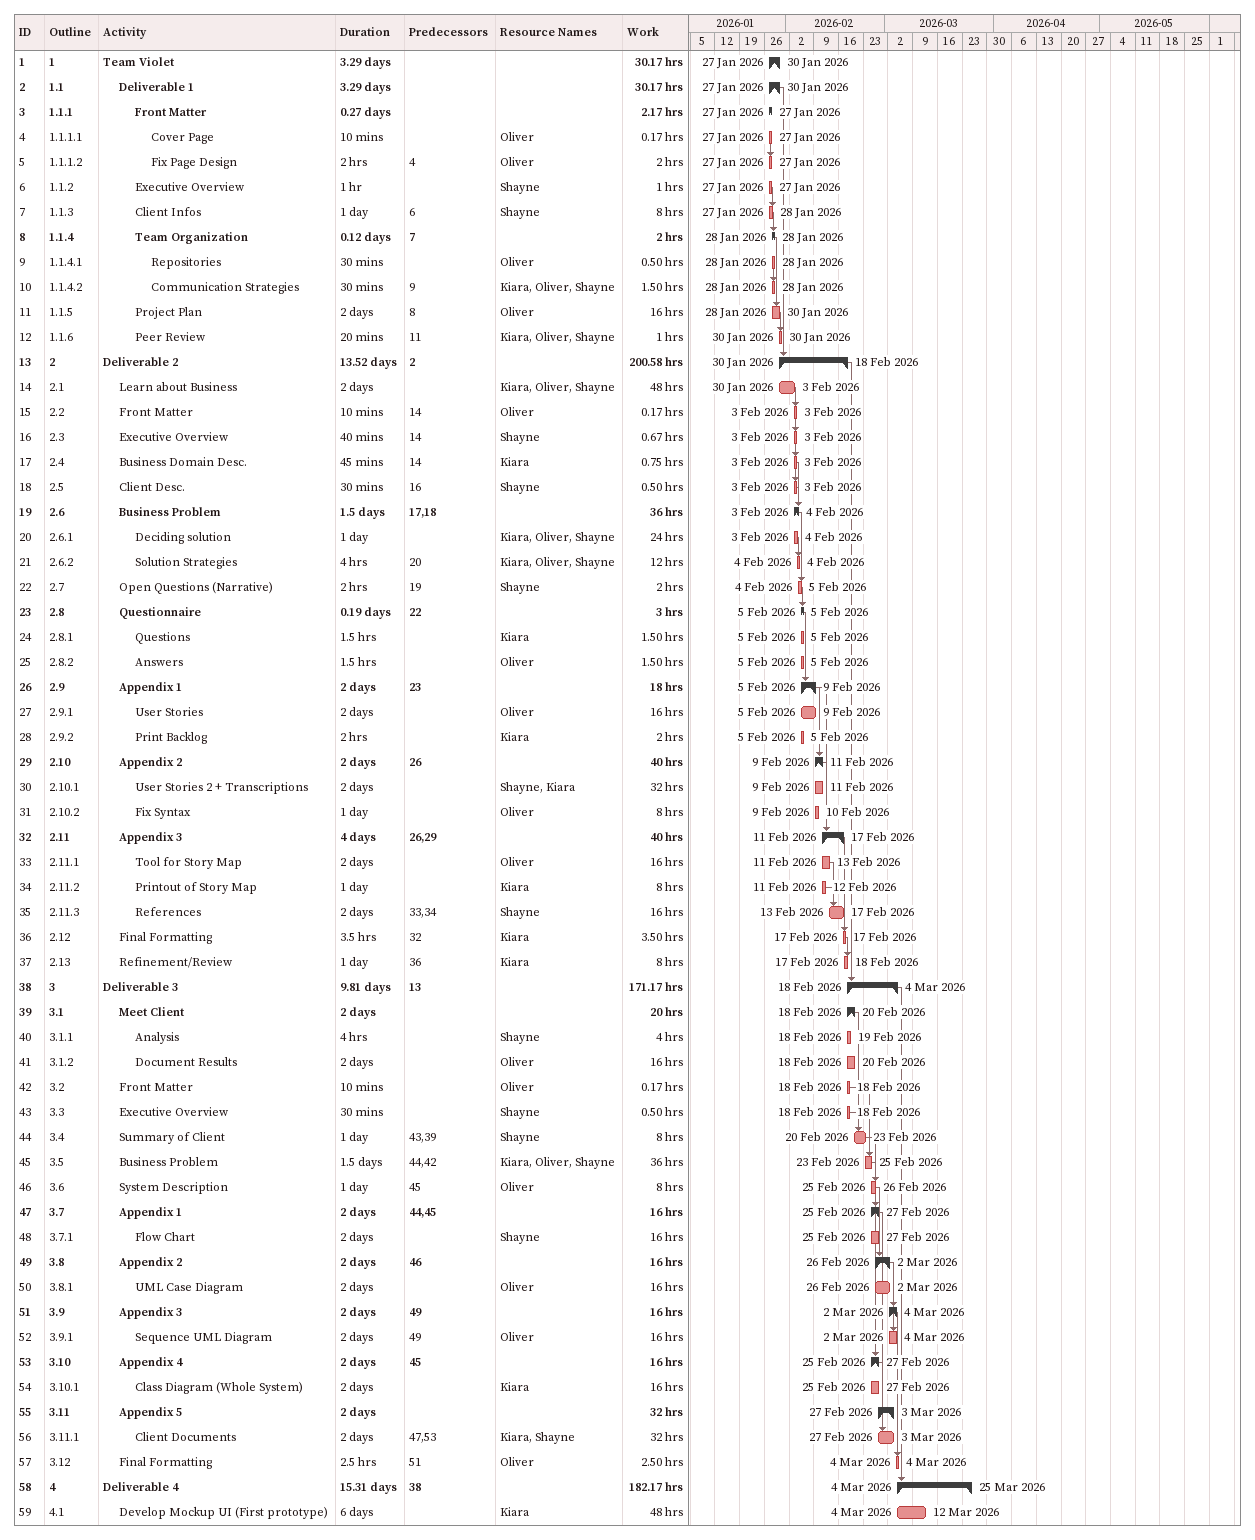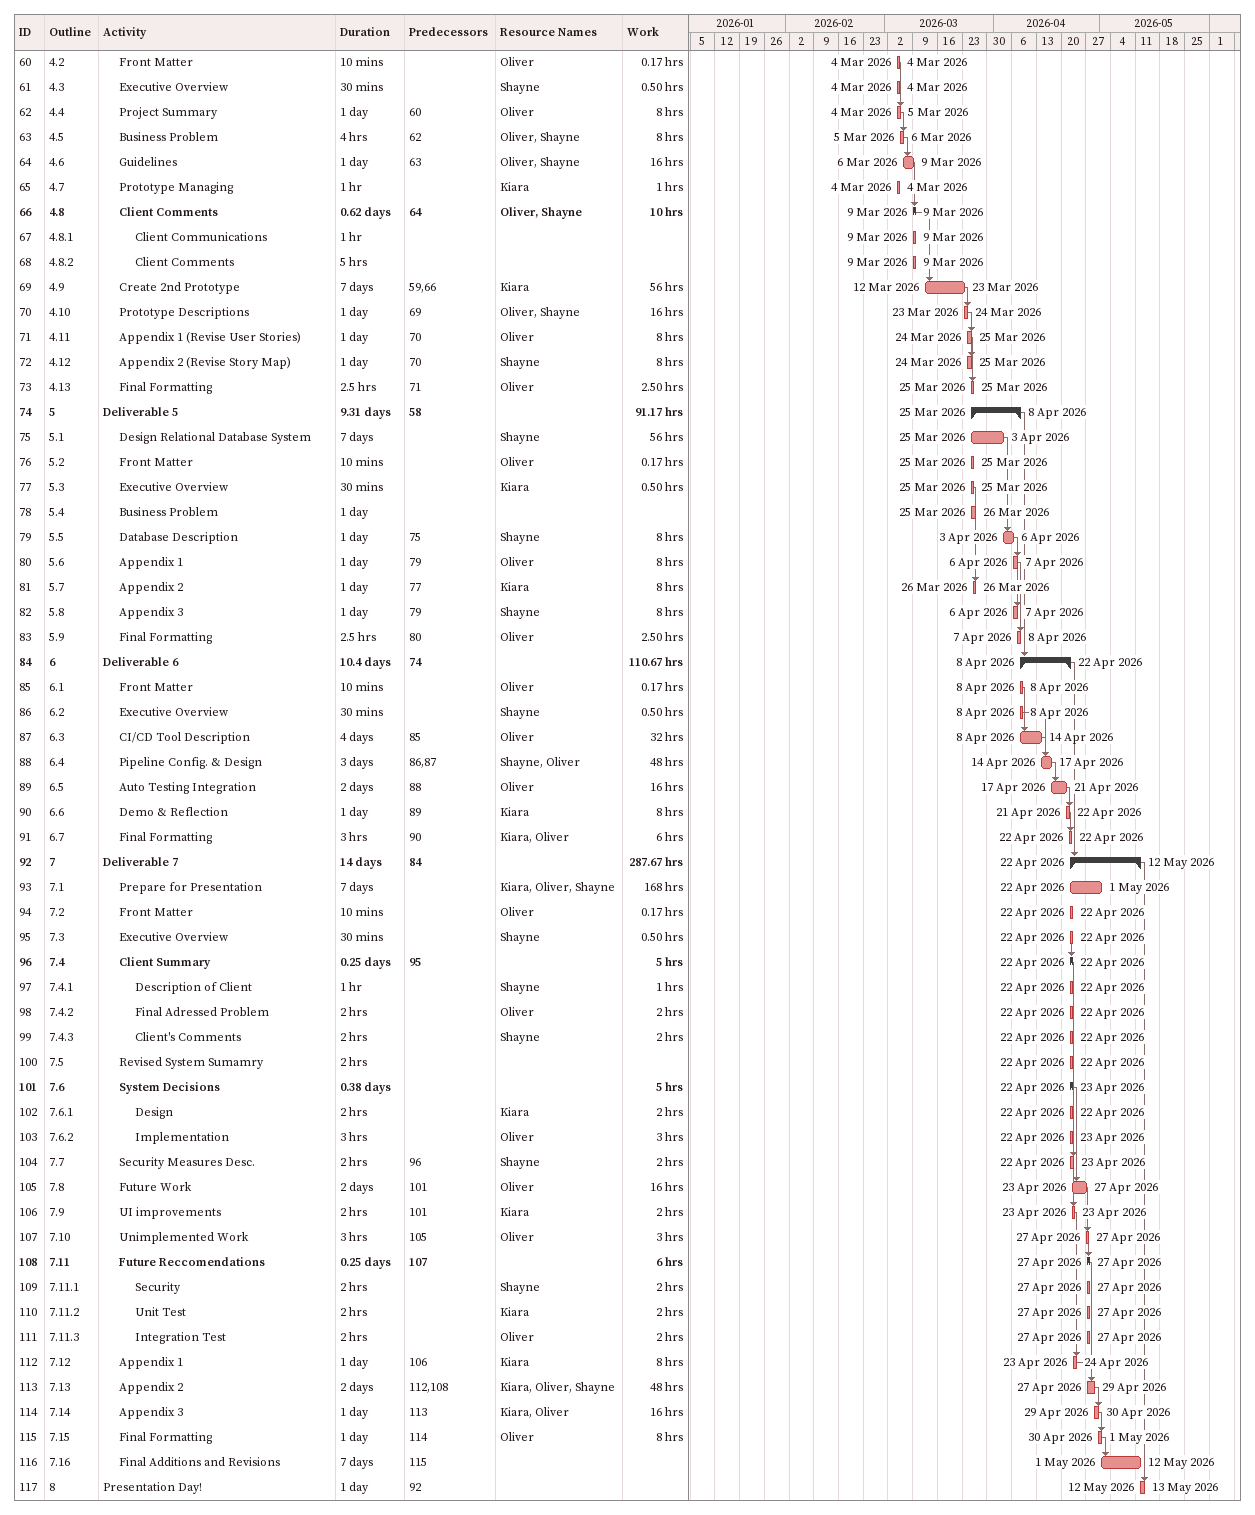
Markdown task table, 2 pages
| ID | WBS | Task | Duration | Start | Finish | Predecessors | Resources | Work (h) |
|---|---|---|---|---|---|---|---|---|
| 1 | 1 | **Team Violet** | 3.29d | 2026-01-27 | 2026-01-30 |  |  | 30.17 |
| 2 | 1.1 | **Deliverable 1** | 3.29d | 2026-01-27 | 2026-01-30 |  |  | 30.17 |
| 3 | 1.1.1 | **Front Matter** | 0.27d | 2026-01-27 | 2026-01-27 |  |  | 2.17 |
| 4 | 1.1.1.1 | Cover Page | 10min | 2026-01-27 | 2026-01-27 |  | Oliver | 0.17 |
| 5 | 1.1.1.2 | Fix Page Design | 2h | 2026-01-27 | 2026-01-27 | 4 | Oliver | 2 |
| 6 | 1.1.2 | Executive Overview | 1h | 2026-01-27 | 2026-01-27 |  | Shayne | 1 |
| 7 | 1.1.3 | Client Infos | 1d | 2026-01-27 | 2026-01-28 | 6 | Shayne | 8 |
| 8 | 1.1.4 | **Team Organization** | 0.12d | 2026-01-28 | 2026-01-28 | 7 |  | 2 |
| 9 | 1.1.4.1 | Repositories | 30min | 2026-01-28 | 2026-01-28 |  | Oliver | 0.50 |
| 10 | 1.1.4.2 | Communication Strategies | 30min | 2026-01-28 | 2026-01-28 | 9 | Kiara, Oliver, Shayne | 1.50 |
| 11 | 1.1.5 | Project Plan | 2d | 2026-01-28 | 2026-01-30 | 8 | Oliver | 16 |
| 12 | 1.1.6 | Peer Review | 20min | 2026-01-30 | 2026-01-30 | 11 | Kiara, Oliver, Shayne | 1 |
| 13 | 2 | **Deliverable 2** | 13.52d | 2026-01-30 | 2026-02-18 | 2 |  | 200.58 |
| 14 | 2.1 | Learn about Business | 2d | 2026-01-30 | 2026-02-03 |  | Kiara, Oliver, Shayne | 48 |
| 15 | 2.2 | Front Matter | 10min | 2026-02-03 | 2026-02-03 | 14 | Oliver | 0.17 |
| 16 | 2.3 | Executive Overview | 40min | 2026-02-03 | 2026-02-03 | 14 | Shayne | 0.67 |
| 17 | 2.4 | Business Domain Desc. | 45min | 2026-02-03 | 2026-02-03 | 14 | Kiara | 0.75 |
| 18 | 2.5 | Client Desc. | 30min | 2026-02-03 | 2026-02-03 | 16 | Shayne | 0.50 |
| 19 | 2.6 | **Business Problem** | 1.5d | 2026-02-03 | 2026-02-04 | 17, 18 |  | 36 |
| 20 | 2.6.1 | Deciding solution | 1d | 2026-02-03 | 2026-02-04 |  | Kiara, Oliver, Shayne | 24 |
| 21 | 2.6.2 | Solution Strategies | 4h | 2026-02-04 | 2026-02-04 | 20 | Kiara, Oliver, Shayne | 12 |
| 22 | 2.7 | Open Questions (Narrative) | 2h | 2026-02-04 | 2026-02-05 | 19 | Shayne | 2 |
| 23 | 2.8 | **Questionnaire** | 0.19d | 2026-02-05 | 2026-02-05 | 22 |  | 3 |
| 24 | 2.8.1 | Questions | 1.5h | 2026-02-05 | 2026-02-05 |  | Kiara | 1.50 |
| 25 | 2.8.2 | Answers | 1.5h | 2026-02-05 | 2026-02-05 |  | Oliver | 1.50 |
| 26 | 2.9 | **Appendix 1** | 2d | 2026-02-05 | 2026-02-09 | 23 |  | 18 |
| 27 | 2.9.1 | User Stories | 2d | 2026-02-05 | 2026-02-09 |  | Oliver | 16 |
| 28 | 2.9.2 | Print Backlog | 2h | 2026-02-05 | 2026-02-05 |  | Kiara | 2 |
| 29 | 2.10 | **Appendix 2** | 2d | 2026-02-09 | 2026-02-11 | 26 |  | 40 |
| 30 | 2.10.1 | User Stories 2 + Transcriptions | 2d | 2026-02-09 | 2026-02-11 |  | Shayne, Kiara | 32 |
| 31 | 2.10.2 | Fix Syntax | 1d | 2026-02-09 | 2026-02-10 |  | Oliver | 8 |
| 32 | 2.11 | **Appendix 3** | 4d | 2026-02-11 | 2026-02-17 | 26, 29 |  | 40 |
| 33 | 2.11.1 | Tool for Story Map | 2d | 2026-02-11 | 2026-02-13 |  | Oliver | 16 |
| 34 | 2.11.2 | Printout of Story Map | 1d | 2026-02-11 | 2026-02-12 |  | Kiara | 8 |
| 35 | 2.11.3 | References | 2d | 2026-02-13 | 2026-02-17 | 33, 34 | Shayne | 16 |
| 36 | 2.12 | Final Formatting | 3.5h | 2026-02-17 | 2026-02-17 | 32 | Kiara | 3.50 |
| 37 | 2.13 | Refinement/Review | 1d | 2026-02-17 | 2026-02-18 | 36 | Kiara | 8 |
| 38 | 3 | **Deliverable 3** | 9.81d | 2026-02-18 | 2026-03-04 | 13 |  | 171.17 |
| 39 | 3.1 | **Meet Client** | 2d | 2026-02-18 | 2026-02-20 |  |  | 20 |
| 40 | 3.1.1 | Analysis | 4h | 2026-02-18 | 2026-02-19 |  | Shayne | 4 |
| 41 | 3.1.2 | Document Results | 2d | 2026-02-18 | 2026-02-20 |  | Oliver | 16 |
| 42 | 3.2 | Front Matter | 10min | 2026-02-18 | 2026-02-18 |  | Oliver | 0.17 |
| 43 | 3.3 | Executive Overview | 30min | 2026-02-18 | 2026-02-18 |  | Shayne | 0.50 |
| 44 | 3.4 | Summary of Client | 1d | 2026-02-20 | 2026-02-23 | 43, 39 | Shayne | 8 |
| 45 | 3.5 | Business Problem | 1.5d | 2026-02-23 | 2026-02-25 | 44, 42 | Kiara, Oliver, Shayne | 36 |
| 46 | 3.6 | System Description | 1d | 2026-02-25 | 2026-02-26 | 45 | Oliver | 8 |
| 47 | 3.7 | **Appendix 1** | 2d | 2026-02-25 | 2026-02-27 | 44, 45 |  | 16 |
| 48 | 3.7.1 | Flow Chart | 2d | 2026-02-25 | 2026-02-27 |  | Shayne | 16 |
| 49 | 3.8 | **Appendix 2** | 2d | 2026-02-26 | 2026-03-02 | 46 |  | 16 |
| 50 | 3.8.1 | UML Case Diagram | 2d | 2026-02-26 | 2026-03-02 |  | Oliver | 16 |
| 51 | 3.9 | **Appendix 3** | 2d | 2026-03-02 | 2026-03-04 | 49 |  | 16 |
| 52 | 3.9.1 | Sequence UML Diagram | 2d | 2026-03-02 | 2026-03-04 | 49 | Oliver | 16 |
| 53 | 3.10 | **Appendix 4** | 2d | 2026-02-25 | 2026-02-27 | 45 |  | 16 |
| 54 | 3.10.1 | Class Diagram (Whole System) | 2d | 2026-02-25 | 2026-02-27 |  | Kiara | 16 |
| 55 | 3.11 | **Appendix 5** | 2d | 2026-02-27 | 2026-03-03 |  |  | 32 |
| 56 | 3.11.1 | Client Documents | 2d | 2026-02-27 | 2026-03-03 | 47, 53 | Kiara, Shayne | 32 |
| 57 | 3.12 | Final Formatting | 2.5h | 2026-03-04 | 2026-03-04 | 51 | Oliver | 2.50 |
| 58 | 4 | **Deliverable 4** | 15.31d | 2026-03-04 | 2026-03-25 | 38 |  | 182.17 |
| 59 | 4.1 | Develop Mockup UI (First prototype) | 6d | 2026-03-04 | 2026-03-12 |  | Kiara | 48 |
| 60 | 4.2 | Front Matter | 10min | 2026-03-04 | 2026-03-04 |  | Oliver | 0.17 |
| 61 | 4.3 | Executive Overview | 30min | 2026-03-04 | 2026-03-04 |  | Shayne | 0.50 |
| 62 | 4.4 | Project Summary | 1d | 2026-03-04 | 2026-03-05 | 60 | Oliver | 8 |
| 63 | 4.5 | Business Problem | 4h | 2026-03-05 | 2026-03-06 | 62 | Oliver, Shayne | 8 |
| 64 | 4.6 | Guidelines | 1d | 2026-03-06 | 2026-03-09 | 63 | Oliver, Shayne | 16 |
| 65 | 4.7 | Prototype Managing | 1h | 2026-03-04 | 2026-03-04 |  | Kiara | 1 |
| 66 | 4.8 | **Client Comments** | 0.62d | 2026-03-09 | 2026-03-09 | 64 | Oliver, Shayne | 10 |
| 67 | 4.8.1 | Client Communications | 1h | 2026-03-09 | 2026-03-09 |  |  |  |
| 68 | 4.8.2 | Client Comments | 5h | 2026-03-09 | 2026-03-09 |  |  |  |
| 69 | 4.9 | Create 2nd Prototype | 7d | 2026-03-12 | 2026-03-23 | 59, 66 | Kiara | 56 |
| 70 | 4.10 | Prototype Descriptions | 1d | 2026-03-23 | 2026-03-24 | 69 | Oliver, Shayne | 16 |
| 71 | 4.11 | Appendix 1 (Revise User Stories) | 1d | 2026-03-24 | 2026-03-25 | 70 | Oliver | 8 |
| 72 | 4.12 | Appendix 2 (Revise Story Map) | 1d | 2026-03-24 | 2026-03-25 | 70 | Shayne | 8 |
| 73 | 4.13 | Final Formatting | 2.5h | 2026-03-25 | 2026-03-25 | 71 | Oliver | 2.50 |
| 74 | 5 | **Deliverable 5** | 9.31d | 2026-03-25 | 2026-04-08 | 58 |  | 91.17 |
| 75 | 5.1 | Design Relational Database System | 7d | 2026-03-25 | 2026-04-03 |  | Shayne | 56 |
| 76 | 5.2 | Front Matter | 10min | 2026-03-25 | 2026-03-25 |  | Oliver | 0.17 |
| 77 | 5.3 | Executive Overview | 30min | 2026-03-25 | 2026-03-25 |  | Kiara | 0.50 |
| 78 | 5.4 | Business Problem | 1d | 2026-03-25 | 2026-03-26 |  |  |  |
| 79 | 5.5 | Database Description | 1d | 2026-04-03 | 2026-04-06 | 75 | Shayne | 8 |
| 80 | 5.6 | Appendix 1 | 1d | 2026-04-06 | 2026-04-07 | 79 | Oliver | 8 |
| 81 | 5.7 | Appendix 2 | 1d | 2026-03-26 | 2026-03-26 | 77 | Kiara | 8 |
| 82 | 5.8 | Appendix 3 | 1d | 2026-04-06 | 2026-04-07 | 79 | Shayne | 8 |
| 83 | 5.9 | Final Formatting | 2.5h | 2026-04-07 | 2026-04-08 | 80 | Oliver | 2.50 |
| 84 | 6 | **Deliverable 6** | 10.4d | 2026-04-08 | 2026-04-22 | 74 |  | 110.67 |
| 85 | 6.1 | Front Matter | 10min | 2026-04-08 | 2026-04-08 |  | Oliver | 0.17 |
| 86 | 6.2 | Executive Overview | 30min | 2026-04-08 | 2026-04-08 |  | Shayne | 0.50 |
| 87 | 6.3 | CI/CD Tool Description | 4d | 2026-04-08 | 2026-04-14 | 85 | Oliver | 32 |
| 88 | 6.4 | Pipeline Config. & Design | 3d | 2026-04-14 | 2026-04-17 | 86, 87 | Shayne, Oliver | 48 |
| 89 | 6.5 | Auto Testing Integration | 2d | 2026-04-17 | 2026-04-21 | 88 | Oliver | 16 |
| 90 | 6.6 | Demo & Reflection | 1d | 2026-04-21 | 2026-04-22 | 89 | Kiara | 8 |
| 91 | 6.7 | Final Formatting | 3h | 2026-04-22 | 2026-04-22 | 90 | Kiara, Oliver | 6 |
| 92 | 7 | **Deliverable 7** | 14d | 2026-04-22 | 2026-05-12 | 84 |  | 287.67 |
| 93 | 7.1 | Prepare for Presentation | 7d | 2026-04-22 | 2026-05-01 |  | Kiara, Oliver, Shayne | 168 |
| 94 | 7.2 | Front Matter | 10min | 2026-04-22 | 2026-04-22 |  | Oliver | 0.17 |
| 95 | 7.3 | Executive Overview | 30min | 2026-04-22 | 2026-04-22 |  | Shayne | 0.50 |
| 96 | 7.4 | **Client Summary** | 0.25d | 2026-04-22 | 2026-04-22 | 95 |  | 5 |
| 97 | 7.4.1 | Description of Client | 1h | 2026-04-22 | 2026-04-22 |  | Shayne | 1 |
| 98 | 7.4.2 | Final Adressed Problem | 2h | 2026-04-22 | 2026-04-22 |  | Oliver | 2 |
| 99 | 7.4.3 | Client's Comments | 2h | 2026-04-22 | 2026-04-22 |  | Shayne | 2 |
| 100 | 7.5 | Revised System Sumamry | 2h | 2026-04-22 | 2026-04-22 |  |  |  |
| 101 | 7.6 | **System Decisions** | 0.38d | 2026-04-22 | 2026-04-23 |  |  | 5 |
| 102 | 7.6.1 | Design | 2h | 2026-04-22 | 2026-04-22 |  | Kiara | 2 |
| 103 | 7.6.2 | Implementation | 3h | 2026-04-22 | 2026-04-23 |  | Oliver | 3 |
| 104 | 7.7 | Security Measures Desc. | 2h | 2026-04-22 | 2026-04-23 | 96 | Shayne | 2 |
| 105 | 7.8 | Future Work | 2d | 2026-04-23 | 2026-04-27 | 101 | Oliver | 16 |
| 106 | 7.9 | UI improvements | 2h | 2026-04-23 | 2026-04-23 | 101 | Kiara | 2 |
| 107 | 7.10 | Unimplemented Work | 3h | 2026-04-27 | 2026-04-27 | 105 | Oliver | 3 |
| 108 | 7.11 | **Future Reccomendations** | 0.25d | 2026-04-27 | 2026-04-27 | 107 |  | 6 |
| 109 | 7.11.1 | Security | 2h | 2026-04-27 | 2026-04-27 |  | Shayne | 2 |
| 110 | 7.11.2 | Unit Test | 2h | 2026-04-27 | 2026-04-27 |  | Kiara | 2 |
| 111 | 7.11.3 | Integration Test | 2h | 2026-04-27 | 2026-04-27 |  | Oliver | 2 |
| 112 | 7.12 | Appendix 1 | 1d | 2026-04-23 | 2026-04-24 | 106 | Kiara | 8 |
| 113 | 7.13 | Appendix 2 | 2d | 2026-04-27 | 2026-04-29 | 112, 108 | Kiara, Oliver, Shayne | 48 |
| 114 | 7.14 | Appendix 3 | 1d | 2026-04-29 | 2026-04-30 | 113 | Kiara, Oliver | 16 |
| 115 | 7.15 | Final Formatting | 1d | 2026-04-30 | 2026-05-01 | 114 | Oliver | 8 |
| 116 | 7.16 | Final Additions and Revisions | 7d | 2026-05-01 | 2026-05-12 | 115 |  |  |
| 117 | 8 | Presentation Day! | 1d | 2026-05-12 | 2026-05-13 | 92 |  |  |
